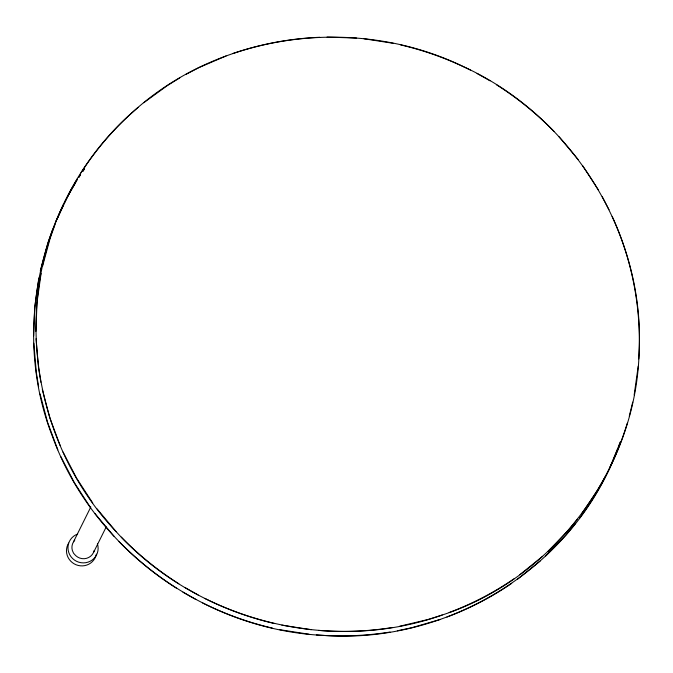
<?xml version="1.0" encoding="UTF-8"?>
<svg xmlns="http://www.w3.org/2000/svg" width="673" height="673" viewBox="0 0 673 673"><rect width="100%" height="100%" fill="white"/><g stroke="black" fill="none" stroke-linecap="round" stroke-linejoin="round"><path stroke-width="1.01" d="M612.506 461.779C565.202 572.933 443.591 644.162 323.738 635.438C204.575 629.777 93.009 548.579 52.351 436.197C8.917 325.084 43.274 190.56 132.648 112.147C220.677 31.968 357.279 14.865 463.764 66.812C571.545 116.219 645.045 232.673 639.14 351.659C636.229 469.174 553.736 578.486 442.254 615.004C329.644 654.997 196.137 620.17 116.177 531.712C35.131 446.3 11.71 311.035 63.506 204.617L57.642 217.892M33.65 335.92L34.794 306.804L38.832 277.999M35.888 331.402L37.032 302.286L41.07 273.482M638.761 358.936C641.874 310.186 632.519 260.804 612.178 216.412M638.206 366.196L634.168 395.001M40.287 270.874L47.884 242.844L52.73 229.156M42.525 266.365L50.13 238.326L54.967 224.639M629.263 416.242L632.713 402.126M627.278 423.224C616.889 457.211 600.728 489.473 579.621 518.067M617.949 448.327L612.918 460.828M618.689 446.384L620.54 441.547L609.494 468.383M55.405 222.41L70.026 191.654L77.193 179.026M73.55 541.757L90.821 506.971M93.614 552.306L106.216 526.925M64.448 202.607L70.791 190.72M67.788 196.163L77.134 180.011M605.212 476.837L598.053 489.456L581.859 513.549M71.288 189.811L74.947 183.544M80.474 174.761L78.766 177.369L80.508 174.787M81.012 172.86C96.685 148.354 116 126.23 138.142 107.36M82.821 171.346L84.554 168.763L82.745 171.295M577.434 519.312L568.163 530.501L547.965 551.431M575.196 523.83L565.917 535.018L545.727 555.94M542.598 556.344L519.901 574.633M540.352 560.853L517.663 579.142M143.761 102.725L167.358 85.572L179.784 77.883M513.945 578.847C493.805 592.635 472.009 603.95 449.169 612.531M511.707 583.356C491.568 597.153 469.771 608.468 446.922 617.04M186.143 74.274L199.132 67.519L226.078 55.96M232.993 53.478C260.905 43.947 290.181 38.504 319.65 37.284M442.254 615.004L428.238 619.446L399.585 626.269M440.007 619.522L411.767 627.716L397.348 630.778M392.325 627.53C367.963 631.4 343.171 632.351 318.581 630.408M390.079 632.048C365.725 635.909 340.925 636.86 316.344 634.917M327.053 37.082L356.656 38.083M364.043 38.773L393.377 43.333M311.195 629.709L281.861 625.158M308.957 634.227L279.623 629.667M400.637 44.906C424.798 50.542 448.26 59.005 470.452 70.076M274.601 623.577C250.449 617.949 226.978 609.486 204.785 598.415M272.363 628.094C248.202 622.458 224.74 613.995 202.548 602.924M477.064 73.492L490.028 80.802M185.218 587.68L198.173 594.991M182.972 592.198L195.936 599.508M496.371 84.689C517.31 97.947 536.675 113.636 553.963 131.386M178.867 583.794C157.936 570.544 138.571 554.855 121.275 537.104M176.629 588.311C155.69 575.053 136.325 559.364 119.037 541.614M559.061 136.779L578.09 159.493M116.177 531.712L97.156 508.99M113.939 536.221L94.91 513.507M582.49 165.449L598.591 190.232M92.756 503.042L76.646 478.251L63.06 452.079M90.51 507.551L74.409 482.768L60.822 456.588M602.234 196.659L609.031 209.749M60.074 445.349L49.802 417.79L42.306 389.431M57.828 449.858L47.564 422.308L40.069 393.949M40.876 382.256L38.546 367.803L36.056 338.696M38.63 386.765L36.308 372.32L33.818 343.213M97.434 543.826A15.159 14.781 26.4 0 1 87.894 562.191A15.159 14.781 26.4 0 1 68.865 552.802A15.159 14.781 26.4 0 1 77.631 534.059M96.365 554.165A15.159 14.781 26.4 0 1 76.116 564.782A15.159 14.781 26.4 0 1 68.663 543.061M94.245 550.413A11.239 10.961 26.4 0 1 75.721 555.62L73.559 553.24L72.348 550.464A11.239 10.961 26.4 0 1 74.762 540.167"/></g></svg>
